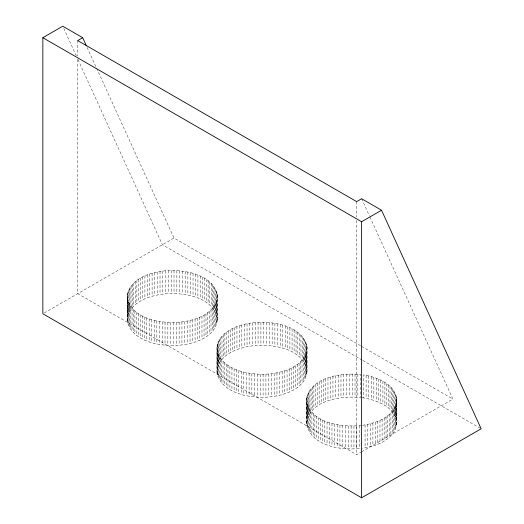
<?xml version="1.0" encoding="UTF-8"?>
<svg xmlns="http://www.w3.org/2000/svg" width="524" height="524" viewBox="0 0 524 524"><rect width="100%" height="100%" fill="white"/><g stroke="black" fill="none" stroke-linecap="round" stroke-linejoin="round"><path stroke-width="0.39" stroke-dasharray="2.62 1.97" d="M217.394 320.478L217.414 295.837C213.379 274.661 186.531 269.952 168.361 270.587C151.98 271.406 126.828 278.552 127.443 298.811L127.443 321.815C133.22 341.72 158.386 345.991 176.333 345.44C192.714 344.615 217.866 337.469 217.25 317.21C211.473 297.311 186.308 293.034 168.361 293.591C151.98 294.409 126.828 301.555 127.443 321.815M217.414 295.837C215.672 316.168 190.435 322.116 173.51 322.529C156.362 322.45 132.742 317.799 127.443 298.811M307.044 372.282L307.064 347.641C303.095 326.459 276.24 321.723 258.083 322.339C241.695 323.151 216.536 330.264 217.093 350.53L217.093 373.533C222.811 393.445 247.983 397.742 265.917 397.205C282.305 396.393 307.464 389.28 306.907 369.014C301.189 349.102 276.017 344.805 258.083 345.349C241.695 346.161 216.536 353.268 217.093 373.533M307.064 347.641C305.263 367.966 280.026 373.894 263.087 374.287C245.959 374.202 222.333 369.525 217.093 350.53M306.573 422.724L306.573 399.72C310.522 376.461 341.491 372.767 360.63 374.522L360.63 397.526C341.432 395.672 308.302 399.838 306.632 424.355C312.114 447.345 342.834 450.516 362.339 448.321M396.609 424.984L396.609 401.974C397.369 384.865 377.483 377.044 363.387 374.902L363.387 397.906C377.156 400.12 395.731 407.096 396.727 423.346C395.076 439.361 376.782 446.055 363.021 448.21M362.339 425.318C375.977 423.222 393.413 417.222 396.609 401.974M44.265 312.946L174.007 238.04L360.898 345.938M77.716 59.356L77.716 293.63L356.634 454.668L360.879 452.212M361.593 451.806L452.926 399.072L369.761 216.608M306.573 399.72C309.73 423.575 341.714 427.394 360.951 425.481M361.318 397.624L363.387 397.906M361.606 346.344L452.926 399.072M362.143 360.08L162.388 244.747L77.683 58.911M362.857 360.486L481.15 428.789M361.612 198.734L369.42 215.862M87.108 47.383L96.272 67.491M96.612 68.238L174.007 238.04M63.79 28.427L76.327 55.937M396.675 398.705L396.727 423.346M396.445 397.081L396.445 420.084M396.308 403.604L396.308 426.608M396.033 395.463L396.033 418.466M395.83 405.216L395.83 428.219M395.45 393.858L395.45 416.868M395.181 406.807L395.181 429.811M394.69 392.286L394.69 415.29M394.356 408.366L394.356 431.376M393.766 390.74L393.766 413.744M393.367 409.899L393.367 432.903M392.673 389.234L392.673 412.237M392.207 411.392L392.207 434.396M391.415 387.767L391.415 410.77M390.891 412.84L390.891 435.844M390 386.352L390 409.355M389.424 414.235L389.424 437.245M388.441 384.983L388.441 407.993M387.806 415.578L387.806 438.581M386.732 383.679L386.732 406.69M386.037 416.862L386.037 439.865M384.885 382.441L384.885 405.445M384.144 418.073L384.144 441.077M382.906 381.269L382.906 404.279M382.114 419.213L382.114 442.217M380.804 380.175L380.804 403.179M379.972 420.281L379.972 443.284M378.583 379.16L378.583 402.163M377.712 421.27L377.712 444.273M376.265 378.223L376.265 401.227M375.348 422.174L375.348 445.177M373.841 377.372L373.841 400.382M372.898 422.986L372.898 445.99M371.333 376.612L371.333 399.622M370.357 423.713L370.357 446.717M368.752 375.95L368.752 398.954M367.743 424.342L367.743 447.345M366.099 375.374L366.099 398.378M365.071 424.879L365.071 447.882M359.569 425.652L359.569 448.655M357.84 374.247L357.84 397.251M356.765 425.888L356.765 448.891M356.634 201.609L356.634 217.119M356.634 220.388L356.634 454.668M355.023 374.077L355.023 397.081M353.942 426.025L353.942 449.029M352.194 374.005L352.194 397.009M351.113 426.058L351.113 449.061M349.364 374.038L349.364 397.041M348.283 425.986L348.283 448.989M346.541 374.169L346.541 397.179M345.467 425.809L345.467 448.813M343.737 374.405L343.737 397.415M342.676 425.534L342.676 448.537M340.967 374.745L340.967 397.749M339.919 425.161L339.919 448.164M338.235 375.184L338.235 398.188M337.207 424.682L337.207 447.692M335.563 375.715L335.563 398.725M334.554 424.113L334.554 447.116M332.95 376.35L332.95 399.354M331.974 423.444L331.974 446.448M330.408 377.07L330.408 400.081M329.465 422.685L329.465 445.688M327.959 377.889L327.959 400.893M327.042 421.833L327.042 444.843M325.594 378.793L325.594 401.797M324.723 420.903L324.723 443.907M323.334 379.776L323.334 402.786M322.502 419.881L322.502 442.891M321.192 380.843L321.192 403.847M320.4 418.787L320.4 441.791M319.162 381.989L319.162 404.993M318.422 417.615L318.422 440.625M317.262 383.201L317.262 406.205M316.575 416.377L316.575 439.381M315.5 384.478L315.5 407.482M314.865 415.074L314.865 438.077M313.883 385.821L313.883 408.825M313.306 413.711L313.306 436.715M312.409 387.216L312.409 410.226M311.891 412.296L311.891 435.3M311.099 388.664L311.099 411.674M310.634 410.829L310.634 433.833M309.939 390.157L309.939 413.161M309.54 409.323L309.54 432.326M308.95 391.69L308.95 414.694M308.616 407.777L308.616 430.78M308.125 393.255L308.125 416.259M307.857 406.198L307.857 429.202M307.477 394.847L307.477 417.851M307.274 404.6L307.274 427.604M306.998 396.458L306.998 419.462M306.907 346.01L306.848 373.913M306.861 402.982L306.861 425.986M306.697 398.083L306.632 424.355M306.573 344.386L306.573 367.389M306.474 352.528L306.474 375.531M306.068 342.775L306.068 365.785M305.924 354.132L305.924 377.136M305.381 341.19L305.381 364.193M305.197 355.711L305.197 378.721M304.523 339.631L304.523 362.634M304.3 357.263L304.3 380.267M303.501 338.104L303.501 361.115M303.239 358.783L303.239 381.786M302.315 336.624L302.315 359.628M302.014 360.257L302.014 383.26M300.966 335.183L300.966 358.187M300.632 361.684L300.632 384.688M299.466 333.795L299.466 356.805M299.099 363.053L299.099 386.064M297.822 332.465L297.822 355.475M297.416 364.37L297.416 387.374M296.034 331.201L296.034 354.204M295.595 365.621L295.595 388.631M294.108 330.002L294.108 353.006M293.643 366.807L293.643 389.81M292.058 328.876L292.058 351.879M291.567 367.92L291.567 390.924M289.89 327.821L289.89 350.825M289.366 368.948L289.366 391.959M287.611 326.852L287.611 349.855M287.067 369.905L287.067 392.908M285.233 325.967L285.233 348.971M284.663 370.769L284.663 393.773M282.757 325.168L282.757 348.172M282.174 371.542L282.174 394.552M280.202 324.461L280.202 347.464M279.6 372.23L279.6 395.234M277.582 323.845L277.582 346.849M276.96 372.819L276.96 395.823M274.89 323.328L274.89 346.338M274.262 373.317L274.262 396.321M272.153 322.908L272.153 345.919M271.511 373.71L271.511 396.714M269.375 322.594L269.375 345.598M268.727 374.005L268.727 397.009M266.572 322.378L266.572 345.381M265.917 374.195L265.917 397.205M263.742 322.26L263.742 345.27M263.087 374.287L263.087 397.29M260.913 322.247L260.913 345.257M260.258 374.274L260.258 397.284M258.083 322.339L258.083 345.349M257.428 374.162L257.428 397.166M255.273 322.535L255.273 345.539M254.625 373.946L254.625 396.95M252.489 322.83L252.489 345.833M251.847 373.625L251.847 396.635M249.738 323.223L249.738 346.226M249.11 373.206L249.11 396.216M247.04 323.714L247.04 346.724M246.418 372.695L246.418 395.699M244.4 324.31L244.4 347.314M243.798 372.079L243.798 395.083M241.826 324.991L241.826 348.001M241.243 371.372L241.243 394.376M239.337 325.771L239.337 348.774M238.767 370.573L238.767 393.576M236.933 326.635L236.933 349.639M236.389 369.689L236.389 392.692M234.634 327.585L234.634 350.595M234.11 368.719L234.11 391.723M232.433 328.62L232.433 351.624M231.942 367.665L231.942 390.668M230.357 329.734L230.357 352.737M229.892 366.538L229.892 389.542M228.405 330.913L228.405 353.923M227.966 365.339L227.966 388.343M226.584 332.17L226.584 355.174M226.178 364.069L226.178 387.079M224.901 333.48L224.901 356.49M224.534 362.739L224.534 385.749M223.368 334.856L223.368 357.859M223.034 361.357L223.034 384.361M221.986 336.284L221.986 359.287M221.685 359.916L221.685 382.92M220.761 337.757L220.761 360.761M220.499 358.429L220.499 381.439M219.7 339.277L219.7 362.281M219.477 356.909L219.477 379.913M218.803 340.823L218.803 363.833M218.619 355.351L218.619 378.354M218.076 342.408L218.076 365.411M217.932 353.759L217.932 376.769M217.526 344.013L217.427 375.158M217.25 294.206L217.205 322.109M217.152 345.63L217.152 368.634M216.91 292.582L216.91 315.586M216.956 347.261L216.936 371.902M216.831 300.724L216.831 323.734M216.399 290.977L216.399 313.981M216.288 302.328L216.288 325.339M215.711 289.392L215.711 312.396M215.567 303.913L215.567 326.917M214.847 287.833L214.847 310.837M214.676 305.466L214.676 328.469M213.818 286.307L213.818 309.311M213.615 306.979L213.615 329.989M212.633 284.827L212.633 307.83M212.397 308.459L212.397 331.463M211.277 283.386L211.277 306.396M211.021 309.887L211.021 332.891M209.777 282.004L209.777 305.007M209.489 311.263L209.489 334.266M208.126 280.674L208.126 303.678M207.812 312.579L207.812 335.583M206.332 279.41L206.332 302.413M205.991 313.83L205.991 336.834M204.406 278.211L204.406 301.215M204.039 315.016L204.039 338.019M202.349 277.085L202.349 300.088M201.969 316.129L201.969 339.133M200.181 276.037L200.181 299.04M199.775 317.164L199.775 340.168M197.895 275.067L197.895 298.071M197.476 318.12L197.476 341.124M195.518 274.183L195.518 297.187M195.072 318.985L195.072 341.989M193.042 273.384L193.042 296.394M192.583 319.764L192.583 342.768M190.487 272.683L190.487 295.687M190.016 320.452L190.016 343.456M187.861 272.074L187.861 295.077M187.376 321.048L187.376 344.052M185.168 271.556L185.168 294.56M184.677 321.546L184.677 344.55M182.431 271.144L182.431 294.147M181.933 321.939L181.933 344.943M179.653 270.823L179.653 293.833M179.143 322.24L179.143 345.244M176.843 270.613L176.843 293.617M176.333 322.43L176.333 345.44M174.02 270.502L174.02 293.506M173.51 322.529L173.51 345.532M171.191 270.489L171.191 293.492M170.673 322.515L170.673 345.526M168.361 270.587L168.361 293.591M167.85 322.404L167.85 345.408M165.551 270.777L165.551 293.787M165.04 322.195L165.04 345.198M162.768 271.078L162.768 294.082M162.263 321.874L162.263 344.884M160.017 271.471L160.017 294.481M159.525 321.461L159.525 344.464M157.318 271.969L157.318 294.973M156.833 320.943L156.833 343.954M154.678 272.565L154.678 295.569M154.207 320.334L154.207 343.338M152.111 273.253L152.111 296.257M151.652 319.633L151.652 342.637M149.622 274.032L149.622 297.036M149.176 318.834L149.176 341.838M147.224 274.897L147.224 297.907M146.799 317.95L146.799 340.954M144.919 275.853L144.919 298.857M144.513 316.981L144.513 339.991M142.731 276.888L142.731 299.892M142.345 315.933L142.345 338.936M140.655 278.002L140.655 301.005M140.288 314.806L140.288 337.81M138.703 279.187L138.703 302.191M138.362 313.607L138.362 336.611M136.882 280.438L136.882 303.442M136.567 312.343L136.567 335.347M135.205 281.755L135.205 304.765M134.917 311.014L134.917 334.017M133.679 283.13L133.679 306.14M133.417 309.632L133.417 332.635M132.297 284.558L132.297 307.568M132.068 308.191L132.068 331.194M131.079 286.038L131.079 309.042M130.876 306.71L130.876 329.714M130.018 287.552L130.018 310.555M129.847 305.184L129.847 328.188M129.127 289.104L129.127 312.108M128.989 303.625L128.989 326.635M128.413 290.689L128.413 313.693M128.295 302.04L128.295 325.044M127.863 292.294L127.863 315.297M127.784 300.435L127.784 323.439M127.489 293.912L127.489 316.915M127.299 295.543L127.28 320.184M77.716 40.577L77.716 56.088"/><path stroke-width="0.79" d="M82.694 37.702L77.716 40.577L356.634 201.609L361.612 198.734L381.538 210.235L481.15 428.789L361.612 497.8L42.85 313.765L42.85 37.702L62.769 26.2L82.694 37.702L86.427 45.896M42.85 37.702L361.612 221.737L381.538 210.235M361.612 221.737L361.612 497.8"/></g></svg>
